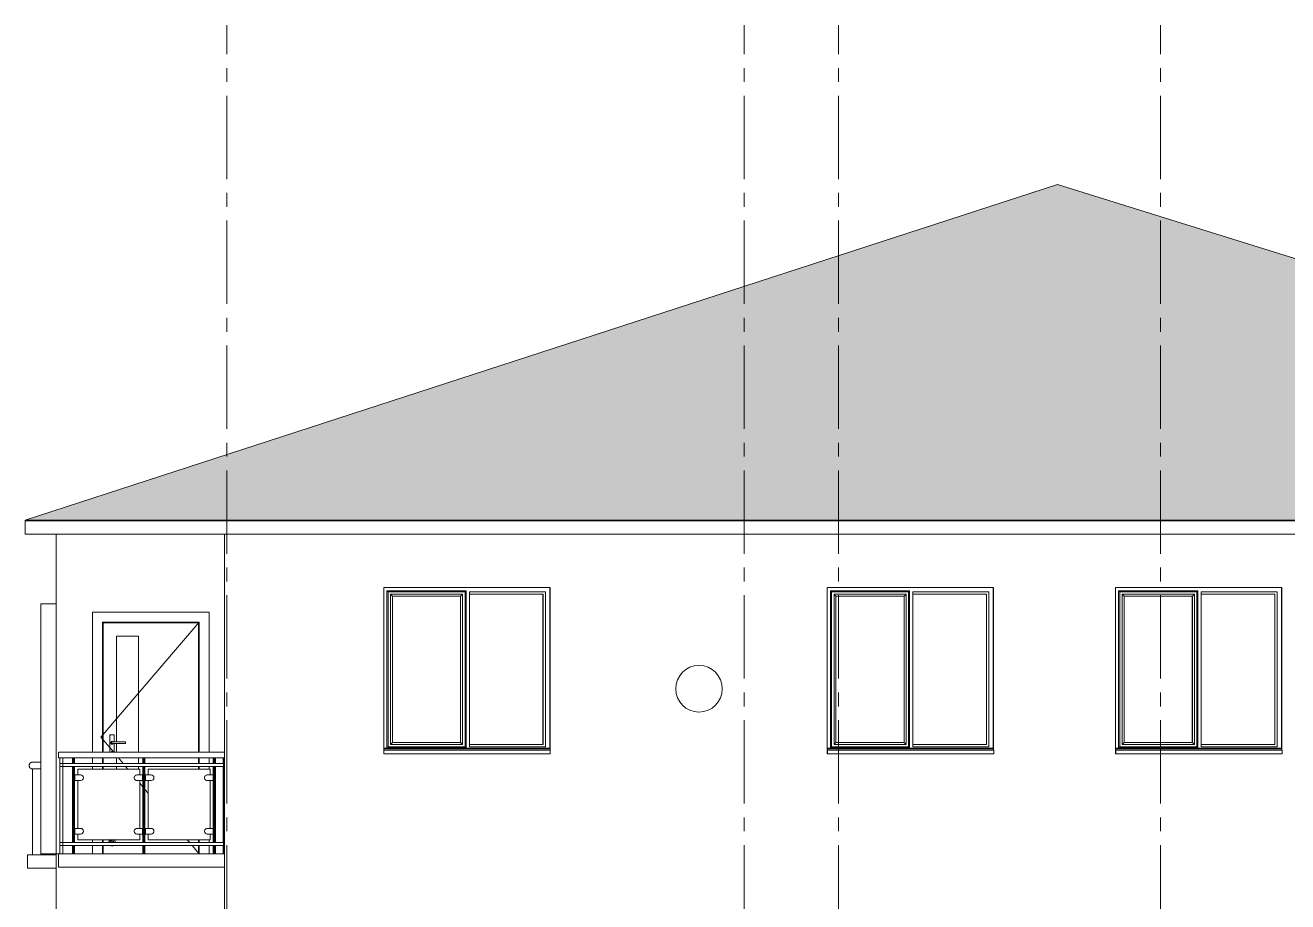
# Model space of a CAD drawing. Header units: millimetres. Extents: x 1373 to 40779, y 1939 to 6439.
# Drawn here: x 27211 to 28348, y 4733 to 5522 of the extents above; entities that cross this region are included whole.
import ezdxf

# ---------------------------------------------------------------- set-up
doc = ezdxf.new("R2010")
doc.units = ezdxf.units.MM
doc.linetypes.add('IMPORT-CENTER2', pattern=[112.5, 75, -12.5, 12.5, -12.5])
for name, color, linetype, lineweight in [('A-DOOR', 31, 'Continuous', 18), ('A-DOOR-FRAM', 31, 'Continuous', 18), ('A-FLOR', 192, 'Continuous', 30), ('A-FLOR-HRAL', 11, 'Continuous', 18), ('A-GLAZ', 151, 'Continuous', 18), ('A-ROOF', 132, 'Continuous', 18), ('A-ROOF-PATT', 132, 'Continuous', 18), ('A-WALL', 20, 'Continuous', 9), ('S-GRID', 252, 'IMPORT-CENTER2', 5)]:
    doc.layers.add(name, color=color, linetype=linetype, lineweight=lineweight)
doc.layers.add('Çember', color=7, linetype='Continuous')

msp = doc.modelspace()

# ---------------------------------------------------------------- hatches: boundary and pattern name
at = {"layer": 'A-ROOF-PATT'}
h = msp.add_hatch(dxfattribs=at)
h.set_pattern_fill('FP_78', color=256, style=0, pattern_type=2)
h.set_pattern_definition([(0, (28490.086, 5355.919), (63.448, 9.419), [15.226, -12.688, 17.763, -7.613, -32.989]), (0, (28490.086, 5355.919), (63.448, 9.419), [-53.29, 22.838, -10.15]), (0, (28505.259, 5356.311), (63.448, 9.419), [12.688, -48.214, 10.15, -15.226]), (0, (28535.842, 5355.33), (63.448, 9.419), [7.613, -78.666]), (97.621, (28490.086, 5355.919), (-22.82974, 9.41852), [9.107, -28.904]), (97.621, (28505.312, 5355.919), (-22.82974, 9.41852), [8.909, -29.102]), (97.621, (28518, 5355.919), (-22.82974, 9.41852), [8.315, -29.696]), (97.621, (28535.842, 5355.33), (-22.82974, 9.41852), [9.107, -28.904]), (97.621, (28543.455, 5355.33), (-22.82974, 9.41852), [9.107, -28.904]), (97.621, (28566.214, 5355.919), (-22.82974, 9.41852), [8.711, -29.3])])
h.paths.add_polyline_path([(29110.3, 5076.4), (28140.7, 5378.6), (27210.7, 5076.4), (29079.3, 5076.4)])

# ---------------------------------------------------------------- linework, layer by layer
at = {"layer": 'A-DOOR'}
for p, q in [((27278.9, 4880.8), (27367.4, 4984.3)), ((27366.9, 4983.8), (27280.9, 4983.8)), ((27280.9, 4867.2), (27280.9, 4983.8)), ((27366.9, 4983.8), (27366.9, 4867.2)), ((27292.9, 4971.8), (27292.9, 4876.4)), ((27292.9, 4971.8), (27312.9, 4971.8)), ((27312.9, 4867.2), (27312.9, 4971.8)), ((27278.9, 4880.8), (27290.4, 4867.2)), ((27286.9, 4882.3), (27286.9, 4867.2)), ((27290.3, 4883), (27287.6, 4883)), ((27290.9, 4876.4), (27290.9, 4882.3)), ((27289, 4876.5), (27288.9, 4876.5)), ((27288.9, 4876.5), (27288.9, 4876.5)), ((27288.9, 4876.5), (27288.9, 4876.5)), ((27288.9, 4875.1), (27288.9, 4875.1)), ((27288.9, 4875.1), (27288.9, 4875.1)), ((27288.9, 4875.1), (27288.9, 4875.1)), ((27288.9, 4875.1), (27289, 4875.1)), ((27289.1, 4876.5), (27289, 4876.5)), ((27289, 4876.5), (27289, 4876.5)), ((27289, 4876.5), (27289, 4876.5)), ((27289, 4876.5), (27289, 4876.5)), ((27289, 4876.5), (27289, 4876.5)), ((27289, 4876.5), (27289, 4876.5)), ((27289, 4876.5), (27289, 4876.5)), ((27289, 4876.5), (27289, 4876.5)), ((27289, 4876.5), (27289, 4876.5)), ((27289, 4875.1), (27289, 4875.1)), ((27289, 4875.1), (27289, 4875.1)), ((27289, 4875.1), (27289, 4875.1)), ((27289, 4875.1), (27289, 4875.1)), ((27289, 4875.1), (27289, 4875.1)), ((27289, 4875.1), (27289, 4875.1)), ((27289, 4875.1), (27289, 4875.1)), ((27289, 4875.1), (27289.1, 4875.1)), ((27289.2, 4876.5), (27289.1, 4876.5)), ((27289.1, 4876.5), (27289.1, 4876.5)), ((27289.1, 4876.5), (27289.1, 4876.5)), ((27289.1, 4876.5), (27289.1, 4876.5)), ((27289.1, 4876.5), (27289.1, 4876.5)), ((27289.1, 4875.1), (27289.1, 4875.1)), ((27289.1, 4875.1), (27289.1, 4875.1)), ((27289.1, 4875.1), (27289.1, 4875.1)), ((27289.1, 4875.1), (27289.1, 4875.1)), ((27289.1, 4875.1), (27289.2, 4875.1)), ((27289.3, 4876.5), (27289.2, 4876.5)), ((27289.2, 4876.5), (27289.2, 4876.5)), ((27289.2, 4876.5), (27289.2, 4876.5)), ((27289.2, 4875.1), (27289.2, 4875.1)), ((27289.2, 4875.1), (27289.2, 4875.1)), ((27289.2, 4875.1), (27289.2, 4875.1)), ((27289.2, 4875.1), (27289.3, 4875.1)), ((27289.4, 4876.5), (27289.3, 4876.5)), ((27289.3, 4876.5), (27289.3, 4876.5)), ((27289.3, 4876.5), (27289.3, 4876.5)), ((27289.3, 4876.5), (27289.3, 4876.5)), ((27289.3, 4875.1), (27289.3, 4875.1)), ((27289.3, 4875.1), (27289.3, 4875.1)), ((27289.3, 4875.1), (27289.4, 4875.1)), ((27289.5, 4876.5), (27289.4, 4876.5)), ((27289.4, 4876.5), (27289.4, 4876.5)), ((27289.4, 4876.5), (27289.4, 4876.5)), ((27289.4, 4875.1), (27289.4, 4875.1)), ((27289.4, 4875.1), (27289.4, 4875.1)), ((27289.4, 4875.1), (27289.5, 4875.1)), ((27289.6, 4876.5), (27289.5, 4876.5)), ((27289.5, 4876.5), (27289.5, 4876.5)), ((27289.5, 4875.1), (27289.5, 4875.1)), ((27289.5, 4875.1), (27289.5, 4875.1)), ((27289.5, 4875.1), (27289.6, 4875.1)), ((27289.7, 4876.5), (27289.6, 4876.5)), ((27289.6, 4876.5), (27289.6, 4876.5)), ((27289.6, 4876.5), (27289.6, 4876.5)), ((27289.6, 4875.1), (27289.6, 4875.1)), ((27289.6, 4875.1), (27289.7, 4875.1)), ((27289.8, 4876.5), (27289.7, 4876.5)), ((27289.7, 4876.5), (27289.7, 4876.5)), ((27289.7, 4876.5), (27289.7, 4876.5)), ((27289.7, 4875.1), (27289.7, 4875.1)), ((27289.7, 4875.1), (27289.7, 4875.1)), ((27289.7, 4875.1), (27289.8, 4875.1)), ((27289.9, 4876.5), (27289.8, 4876.5)), ((27289.8, 4876.5), (27289.8, 4876.5)), ((27289.8, 4875.1), (27289.8, 4875.1)), ((27289.8, 4875.1), (27289.9, 4875.1)), ((27289.9, 4876.5), (27289.9, 4876.5)), ((27289.9, 4876.5), (27289.9, 4876.5)), ((27300.9, 4876.5), (27289.9, 4876.5)), ((27289.9, 4875.1), (27289.9, 4875.1)), ((27289.9, 4875.1), (27289.9, 4875.1)), ((27289.9, 4875.1), (27289.9, 4875.1)), ((27289.9, 4875.1), (27300.9, 4875.1)), ((27290.9, 4867.2), (27290.9, 4875.1)), ((27292.9, 4875.1), (27292.9, 4867.2)), ((27300.9, 4875.8), (27300.9, 4876.5)), ((27300.9, 4875.1), (27300.9, 4875.8)), ((27280.9, 4857), (27280.9, 4862.1)), ((27292.9, 4862.1), (27292.9, 4857)), ((27294.7, 4862.1), (27298.9, 4857)), ((27312.9, 4857), (27312.9, 4862.1)), ((27366.9, 4862.1), (27366.9, 4857)), ((27280.9, 4852), (27280.9, 4854.5)), ((27292.9, 4854.5), (27292.9, 4852)), ((27301.1, 4854.5), (27303.2, 4852)), ((27312.9, 4852), (27312.9, 4854.5)), ((27366.9, 4854.5), (27366.9, 4852)), ((27313.9, 4839.3), (27316.7, 4836)), ((27318.6, 4833.6), (27321.5, 4830.3)), ((27280.9, 4785.9), (27280.9, 4788.5)), ((27280.9, 4775.8), (27280.9, 4783.4)), ((27356.7, 4788.5), (27358.9, 4785.9)), ((27361, 4783.4), (27367.4, 4775.8)), ((27366.9, 4788.5), (27366.9, 4785.9)), ((27366.9, 4783.4), (27366.9, 4775.8))]:
    msp.add_line(p, q, dxfattribs=at)
for centre, radius, start, end in [((27287.6, 4882.3), 0.668, 90, 180), ((27287.6, 4882.3), 0.668, 90, 150), ((27290.3, 4882.3), 0.668, 0, 90), ((27290.3, 4882.3), 0.668, 30, 90), ((27288.9, 4875.8), 1.22, 33.8637, 180), ((27288.9, 4875.8), 1.22, 180, 326.1332), ((27288.9, 4875.8), 1.22, 195, 225), ((27288.9, 4875.8), 1.22, 105, 135), ((27288.9, 4875.8), 0.7, 150, 180), ((27288.9, 4875.8), 0.7, 180, 210), ((27288.9, 4875.8), 1.22, 240, 267.3279), ((27288.9, 4875.8), 0.7, 75, 120), ((27288.9, 4875.8), 0.7, 240, 285), ((27288.9, 4875.8), 1.22, 60, 90), ((27288.9, 4875.8), 1.22, 285, 326.1332), ((27288.9, 4875.8), 1.22, 33.8637, 45), ((27288.9, 4867.6), 0.5, 315, 225), ((27288.9, 4785.8), 3, 108.8498, 176.8934), ((27288.9, 4785.8), 1.98, 90, 174.8506), ((27288.9, 4785.8), 3, 233.9036, 270), ((27288.9, 4785.8), 1.5, 90, 173.2118), ((27288.9, 4785.8), 1.98, 74.9562, 90), ((27288.9, 4785.8), 1.5, 6.7882, 90), ((27288.9, 4785.8), 3, 270, 306), ((27288.9, 4785.8), 3, 3.1066, 71.1502), ((27288.9, 4785.8), 1.98, 29.1253, 59.698)]:
    msp.add_arc(centre, radius, start, end, dxfattribs=at)
at = {"layer": 'A-DOOR-FRAM'}
for p, q in [((27376.4, 4993.3), (27271.4, 4993.3)), ((27271.4, 4993.3), (27271.4, 4867.2)), ((27280.4, 4867.2), (27280.4, 4984.3)), ((27280.4, 4984.3), (27367.4, 4984.3)), ((27280.9, 4983.8), (27280.9, 4867.2)), ((27280.9, 4983.8), (27366.9, 4983.8)), ((27366.9, 4983.8), (27366.9, 4867.2)), ((27367.4, 4984.3), (27367.4, 4867.2)), ((27376.4, 4867.2), (27376.4, 4993.3)), ((27271.4, 4862.1), (27271.4, 4857)), ((27280.4, 4857), (27280.4, 4862.1)), ((27280.9, 4862.1), (27280.9, 4857)), ((27366.9, 4862.1), (27366.9, 4857)), ((27367.4, 4862.1), (27367.4, 4857)), ((27376.4, 4857), (27376.4, 4862.1)), ((27271.4, 4854.5), (27271.4, 4852)), ((27280.4, 4852), (27280.4, 4854.5)), ((27280.9, 4854.5), (27280.9, 4852)), ((27366.9, 4854.5), (27366.9, 4852)), ((27367.4, 4854.5), (27367.4, 4852)), ((27376.4, 4852), (27376.4, 4854.5)), ((27271.4, 4788.5), (27271.4, 4785.9)), ((27271.4, 4783.4), (27271.4, 4775.8)), ((27280.4, 4785.9), (27280.4, 4788.5)), ((27280.4, 4775.8), (27280.4, 4783.4)), ((27280.9, 4788.5), (27280.9, 4785.9)), ((27280.9, 4783.4), (27280.9, 4775.8)), ((27366.9, 4788.5), (27366.9, 4785.9)), ((27366.9, 4783.4), (27366.9, 4775.8)), ((27367.4, 4788.5), (27367.4, 4785.9)), ((27367.4, 4783.4), (27367.4, 4775.8)), ((27376.4, 4785.9), (27376.4, 4788.5)), ((27376.4, 4775.8), (27376.4, 4783.4))]:
    msp.add_line(p, q, dxfattribs=at)
at = {"layer": 'A-FLOR', "color": 1, "lineweight": 20}
for p, q in [((27210.7, 5075.8), (29110.3, 5075.8)), ((27210.7, 5075.8), (27210.7, 5063.8)), ((27240.7, 4775.8), (27390.2, 4775.8)), ((27240.7, 4775.8), (27240.7, 4763.8)), ((27390.2, 4763.8), (27240.7, 4763.8))]:
    msp.add_line(p, q, dxfattribs=at)
at = {"layer": 'A-FLOR-HRAL'}
for p, q in [((27240.7, 4867.2), (27390.2, 4867.2)), ((27240.7, 4867.2), (27240.7, 4862.1)), ((27240.7, 4862.1), (27390.2, 4862.1)), ((27241.9, 4775.8), (27241.9, 4862.1)), ((27242, 4862.1), (27242, 4775.8)), ((27244.5, 4775.8), (27244.5, 4862.1)), ((27253.2, 4857), (27253.2, 4862.1)), ((27253.3, 4857), (27253.3, 4862.1)), ((27255.2, 4862.1), (27255.2, 4857)), ((27316.7, 4857), (27316.7, 4862.1)), ((27316.7, 4857), (27316.7, 4862.1)), ((27318.6, 4862.1), (27318.6, 4857)), ((27380.1, 4857), (27380.1, 4862.1)), ((27380.2, 4857), (27380.2, 4862.1)), ((27382.1, 4862.1), (27382.1, 4857)), ((27389.1, 4857), (27389.1, 4862.1)), ((27389.3, 4775.8), (27389.3, 4862.1)), ((27242, 4857), (27389.3, 4857)), ((27242, 4857), (27242, 4854.5)), ((27242, 4854.5), (27389.3, 4854.5)), ((27253.2, 4785.9), (27253.2, 4854.5)), ((27253.3, 4785.9), (27253.3, 4854.5)), ((27255.2, 4854.5), (27255.2, 4785.9)), ((27260.6, 4846.9), (27255.5, 4846.9)), ((27255.5, 4846.9), (27255.5, 4841.8)), ((27255.5, 4841.8), (27255.5, 4846.9)), ((27255.5, 4846.9), (27255.5, 4846.9)), ((27258, 4846.9), (27258, 4852)), ((27258, 4852), (27258.1, 4852)), ((27313.9, 4852), (27258.1, 4852)), ((27258.1, 4852), (27258.1, 4846.9)), ((27311.4, 4846.9), (27311.3, 4846.9)), ((27316.4, 4846.9), (27311.4, 4846.9)), ((27313.9, 4846.9), (27313.9, 4852)), ((27316.4, 4841.8), (27316.4, 4846.9)), ((27316.7, 4785.9), (27316.7, 4854.5)), ((27316.7, 4785.9), (27316.7, 4854.5)), ((27318.6, 4854.5), (27318.6, 4785.9)), ((27318.9, 4841.8), (27318.9, 4846.9)), ((27318.9, 4846.9), (27319, 4846.9)), ((27324.1, 4846.9), (27319, 4846.9)), ((27319, 4846.9), (27319, 4841.8)), ((27377.3, 4852), (27321.5, 4852)), ((27321.5, 4852), (27321.5, 4846.9)), ((27321.5, 4846.9), (27321.5, 4852)), ((27321.5, 4852), (27321.5, 4852)), ((27374.8, 4846.9), (27374.7, 4846.9)), ((27379.9, 4846.9), (27374.8, 4846.9)), ((27377.3, 4846.9), (27377.3, 4852)), ((27379.9, 4841.8), (27379.9, 4846.9)), ((27380.1, 4785.9), (27380.1, 4854.5)), ((27380.2, 4785.9), (27380.2, 4854.5)), ((27382.1, 4854.5), (27382.1, 4785.9)), ((27389.1, 4785.9), (27389.1, 4854.5)), ((27255.5, 4841.8), (27260.6, 4841.8)), ((27255.5, 4841.8), (27255.5, 4841.8)), ((27258, 4798.6), (27258, 4841.8)), ((27258.1, 4841.8), (27258.1, 4798.6)), ((27311.3, 4841.8), (27311.4, 4841.8)), ((27311.4, 4841.8), (27316.4, 4841.8)), ((27313.9, 4798.6), (27313.9, 4841.8)), ((27318.9, 4841.8), (27319, 4841.8)), ((27319, 4841.8), (27324.1, 4841.8)), ((27321.5, 4841.8), (27321.5, 4798.6)), ((27321.5, 4798.6), (27321.5, 4841.8)), ((27374.7, 4841.8), (27374.8, 4841.8)), ((27374.8, 4841.8), (27379.9, 4841.8)), ((27377.3, 4798.6), (27377.3, 4841.8)), ((27260.6, 4798.6), (27255.5, 4798.6)), ((27255.5, 4798.6), (27255.5, 4793.5)), ((27255.5, 4793.5), (27255.5, 4798.6)), ((27255.5, 4798.6), (27255.5, 4798.6)), ((27255.5, 4793.5), (27260.6, 4793.5)), ((27255.5, 4793.5), (27255.5, 4793.5)), ((27258, 4788.5), (27258, 4793.5)), ((27258.1, 4793.5), (27258.1, 4788.5)), ((27311.4, 4798.6), (27311.3, 4798.6)), ((27311.3, 4793.5), (27311.4, 4793.5)), ((27316.4, 4798.6), (27311.4, 4798.6)), ((27311.4, 4793.5), (27316.4, 4793.5)), ((27313.9, 4788.5), (27313.9, 4793.5)), ((27316.4, 4793.5), (27316.4, 4798.6)), ((27318.9, 4793.5), (27318.9, 4798.6)), ((27318.9, 4798.6), (27319, 4798.6)), ((27318.9, 4793.5), (27319, 4793.5)), ((27324.1, 4798.6), (27319, 4798.6)), ((27319, 4798.6), (27319, 4793.5)), ((27319, 4793.5), (27324.1, 4793.5)), ((27321.5, 4793.5), (27321.5, 4788.5)), ((27321.5, 4788.5), (27321.5, 4793.5)), ((27374.8, 4798.6), (27374.7, 4798.6)), ((27374.7, 4793.5), (27374.8, 4793.5)), ((27379.9, 4798.6), (27374.8, 4798.6)), ((27374.8, 4793.5), (27379.9, 4793.5)), ((27377.3, 4788.5), (27377.3, 4793.5)), ((27379.9, 4793.5), (27379.9, 4798.6)), ((27242, 4785.9), (27389.3, 4785.9)), ((27242, 4785.9), (27242, 4783.4)), ((27242, 4783.4), (27389.3, 4783.4)), ((27253.2, 4775.8), (27253.2, 4783.4)), ((27253.3, 4775.8), (27253.3, 4783.4)), ((27255.2, 4783.4), (27255.2, 4775.8)), ((27258, 4788.5), (27258.1, 4788.5)), ((27258.1, 4788.5), (27313.9, 4788.5)), ((27316.7, 4775.8), (27316.7, 4783.4)), ((27316.7, 4775.8), (27316.7, 4783.4)), ((27318.6, 4783.4), (27318.6, 4775.8)), ((27321.5, 4788.5), (27377.3, 4788.5)), ((27321.5, 4788.5), (27321.5, 4788.5)), ((27380.1, 4775.8), (27380.1, 4783.4)), ((27380.2, 4775.8), (27380.2, 4783.4)), ((27382.1, 4783.4), (27382.1, 4775.8)), ((27389.1, 4775.8), (27389.1, 4783.4))]:
    msp.add_line(p, q, dxfattribs=at)
at = {"layer": 'A-FLOR-HRAL', "linetype": 'Continuous'}
for p, q in [((27254.3, 4857), (27254.3, 4862.1)), ((27317.7, 4857), (27317.7, 4862.1)), ((27381.1, 4857), (27381.1, 4862.1)), ((27389.2, 4857), (27389.2, 4862.1)), ((27254.3, 4785.9), (27254.3, 4854.5)), ((27317.7, 4785.9), (27317.7, 4854.5)), ((27381.1, 4785.9), (27381.1, 4854.5)), ((27389.2, 4785.9), (27389.2, 4854.5)), ((27255.5, 4841.8), (27255.5, 4844.3)), ((27318.9, 4841.8), (27318.9, 4844.3)), ((27255.5, 4793.5), (27255.5, 4796.1)), ((27254.3, 4775.8), (27254.3, 4783.4)), ((27316.7, 4785.9), (27316.7, 4786)), ((27316.7, 4775.8), (27316.7, 4779.6)), ((27317.7, 4775.8), (27317.7, 4783.4)), ((27380.1, 4785.9), (27380.1, 4786)), ((27380.1, 4775.8), (27380.1, 4779.6)), ((27381.1, 4775.8), (27381.1, 4783.4)), ((27389.2, 4775.8), (27389.2, 4783.4)), ((27253.3, 4775.8), (27253.3, 4777))]:
    msp.add_line(p, q, dxfattribs=at)
at = {"layer": 'A-FLOR-HRAL'}
for centre, start_param, end_param in [((27260.6, 4844.3), 3.141593, 6.283185), ((27311.4, 4844.3), 0, 3.141593), ((27324.1, 4844.3), 3.141593, 6.283185), ((27374.8, 4844.3), 0, 3.141593), ((27260.6, 4796.1), 3.141593, 6.283185), ((27311.4, 4796.1), 0, 3.141593), ((27324.1, 4796.1), 3.141593, 6.283185), ((27374.8, 4796.1), 0, 3.141593)]:
    msp.add_ellipse(centre, major_axis=(0, 2.54), ratio=0.999054, start_param=start_param, end_param=end_param, dxfattribs=at)
at = {"layer": 'A-GLAZ'}
for p, q in [((27536.6, 5012.8), (27536.5, 5012.8)), ((27536.5, 5012.8), (27536.5, 4871.1)), ((27536.6, 4871.1), (27536.6, 5012.8)), ((27537.7, 5011.7), (27536.6, 5012.8)), ((27536.6, 5012.8), (27608, 5012.8)), ((27537.7, 4872.1), (27537.7, 5011.7)), ((27607, 5011.7), (27537.7, 5011.7)), ((27541.6, 5007.8), (27539.8, 5009.5)), ((27539.8, 5009.5), (27539.8, 4874.3)), ((27604.8, 5009.5), (27539.8, 5009.5)), ((27541.6, 5007.8), (27541.6, 4876.1)), ((27603, 5007.8), (27541.6, 5007.8)), ((27602.9, 5007.8), (27602.9, 4876.1)), ((27604.8, 5009.5), (27603, 5007.8)), ((27603, 4876.1), (27603, 5007.8)), ((27604.8, 4874.3), (27604.8, 5009.5)), ((27608, 5012.8), (27607, 5011.7)), ((27607, 5011.7), (27607, 4872.1)), ((27608, 5012.8), (27608, 4871.1)), ((27611, 4872.1), (27611, 5011.8)), ((27611, 5011.8), (27679.4, 5011.8)), ((27611, 5009.8), (27611, 5011.8)), ((27679.4, 5011.8), (27611, 5011.8)), ((27677.4, 5009.8), (27611, 5009.8)), ((27677.2, 4874.1), (27677.2, 5009.8)), ((27677.4, 5009.8), (27677.4, 4874.1)), ((27679.4, 5011.8), (27679.4, 4872.1)), ((27679.4, 4872.1), (27679.4, 5011.8)), ((27683.4, 5015.8), (27683.4, 4870.9)), ((27936.2, 4871.1), (27936.2, 5012.8)), ((27936.2, 5012.8), (27936.2, 5012.8)), ((27937.3, 5011.7), (27936.2, 5012.8)), ((27936.2, 5012.8), (28007.6, 5012.8)), ((27936.2, 5012.8), (27936.2, 4871.1)), ((27937.3, 4872.1), (27937.3, 5011.7)), ((28006.6, 5011.7), (27937.3, 5011.7)), ((27941.2, 5007.8), (27939.5, 5009.5)), ((27939.5, 5009.5), (27939.5, 4874.3)), ((28004.4, 5009.5), (27939.5, 5009.5)), ((27941.2, 5007.8), (27941.2, 4876.1)), ((28002.6, 5007.8), (27941.2, 5007.8)), ((28004.4, 5009.5), (28002.6, 5007.8)), ((28002.6, 5007.8), (28002.6, 4876.1)), ((28002.6, 4876.1), (28002.6, 5007.8)), ((28004.4, 4874.3), (28004.4, 5009.5)), ((28007.6, 5012.8), (28006.6, 5011.7)), ((28006.6, 5011.7), (28006.6, 4872.1)), ((28007.6, 5012.8), (28007.6, 4871.1)), ((28010.6, 4872.1), (28010.6, 5011.8)), ((28010.6, 5011.8), (28079, 5011.8)), ((28010.6, 5009.8), (28010.6, 5011.8)), ((28079, 5011.8), (28010.6, 5011.8)), ((28077, 5009.8), (28010.6, 5009.8)), ((28076.9, 4874.1), (28076.9, 5009.8)), ((28077, 5009.8), (28077, 4874.1)), ((28079, 5011.8), (28079, 4872.1)), ((28079, 4872.1), (28079, 5011.8)), ((28083, 5015.8), (28083, 4870.9)), ((28195.9, 4871.1), (28195.9, 5012.8)), ((28195.9, 5012.8), (28195.9, 5012.8)), ((28197.1, 5011.7), (28195.9, 5012.8)), ((28195.9, 5012.8), (28267.4, 5012.8)), ((28195.9, 5012.8), (28195.9, 4871.1)), ((28197.1, 4872.1), (28197.1, 5011.7)), ((28266.3, 5011.7), (28197.1, 5011.7)), ((28200.9, 5007.8), (28199.2, 5009.5)), ((28199.2, 5009.5), (28199.2, 4874.3)), ((28264.2, 5009.5), (28199.2, 5009.5)), ((28200.9, 5007.8), (28200.9, 4876.1)), ((28262.4, 5007.8), (28200.9, 5007.8)), ((28262.3, 5007.8), (28262.3, 4876.1)), ((28264.2, 5009.5), (28262.4, 5007.8)), ((28262.4, 4876.1), (28262.4, 5007.8)), ((28264.2, 4874.3), (28264.2, 5009.5)), ((28267.4, 5012.8), (28266.3, 5011.7)), ((28266.3, 5011.7), (28266.3, 4872.1)), ((28267.4, 5012.8), (28267.4, 4871.1)), ((28270.4, 4872.1), (28270.4, 5011.8)), ((28270.4, 5011.8), (28338.8, 5011.8)), ((28270.4, 5009.8), (28270.4, 5011.8)), ((28338.8, 5011.8), (28270.4, 5011.8)), ((28336.8, 5009.8), (28270.4, 5009.8)), ((28336.6, 4874.1), (28336.6, 5009.8)), ((28336.8, 5009.8), (28336.8, 4874.1)), ((28338.8, 5011.8), (28338.8, 4872.1)), ((28338.8, 4872.1), (28338.8, 5011.8)), ((28342.8, 5015.8), (28342.8, 4870.9)), ((27224.7, 4775.8), (27224.7, 5000.8)), ((27238.7, 5000.8), (27224.7, 5000.8)), ((27533.8, 4870.9), (27683.4, 4870.9)), ((27683.5, 4870.7), (27533.8, 4870.7)), ((27683.5, 4870.2), (27533.8, 4870.2)), ((27533.9, 4869.1), (27533.8, 4869.7)), ((27533.9, 4865.8), (27533.9, 4869.1)), ((27683.8, 4869.1), (27533.9, 4869.1)), ((27536.6, 4871.1), (27536.5, 4871.1)), ((27537.7, 4872.1), (27536.6, 4871.1)), ((27608, 4871.1), (27536.6, 4871.1)), ((27607, 4872.1), (27537.7, 4872.1)), ((27541.6, 4876.1), (27539.8, 4874.3)), ((27539.8, 4874.3), (27604.8, 4874.3)), ((27541.6, 4876.1), (27603, 4876.1)), ((27603, 4876.1), (27604.8, 4874.3)), ((27607, 4872.1), (27608, 4871.1)), ((27677.4, 4874.1), (27611, 4874.1)), ((27611, 4874.1), (27611, 4872.1)), ((27679.4, 4872.1), (27611, 4872.1)), ((27611, 4872.1), (27679.4, 4872.1)), ((27683.4, 4870.9), (27683.5, 4870.7)), ((27683.5, 4870.7), (27683.5, 4870.2)), ((27683.5, 4870.2), (27683.8, 4869.1)), ((27683.8, 4869.1), (27683.8, 4865.8)), ((27933.4, 4870.9), (28083, 4870.9)), ((28083.1, 4870.7), (27933.4, 4870.7)), ((28083.1, 4870.2), (27933.4, 4870.2)), ((27933.6, 4869.1), (27933.4, 4869.7)), ((27933.6, 4865.8), (27933.6, 4869.1)), ((28083.4, 4869.1), (27933.6, 4869.1)), ((27937.3, 4872.1), (27936.2, 4871.1)), ((28007.6, 4871.1), (27936.2, 4871.1)), ((27936.2, 4871.1), (27936.2, 4871.1)), ((28006.6, 4872.1), (27937.3, 4872.1)), ((27941.2, 4876.1), (27939.5, 4874.3)), ((27939.5, 4874.3), (28004.4, 4874.3)), ((27941.2, 4876.1), (28002.6, 4876.1)), ((28002.6, 4876.1), (28004.4, 4874.3)), ((28006.6, 4872.1), (28007.6, 4871.1)), ((28077, 4874.1), (28010.6, 4874.1)), ((28010.6, 4874.1), (28010.6, 4872.1)), ((28079, 4872.1), (28010.6, 4872.1)), ((28010.6, 4872.1), (28079, 4872.1)), ((28083, 4870.9), (28083.1, 4870.7)), ((28083.1, 4870.7), (28083.1, 4870.2)), ((28083.1, 4870.2), (28083.4, 4869.1)), ((28083.4, 4869.1), (28083.4, 4865.8)), ((28193.1, 4870.9), (28342.8, 4870.9)), ((28342.8, 4870.7), (28193.1, 4870.7)), ((28342.8, 4870.2), (28193.1, 4870.2)), ((28193.3, 4869.1), (28193.1, 4869.7)), ((28193.3, 4865.8), (28193.3, 4869.1)), ((28343.2, 4869.1), (28193.3, 4869.1)), ((28197.1, 4872.1), (28195.9, 4871.1)), ((28267.4, 4871.1), (28195.9, 4871.1)), ((28195.9, 4871.1), (28195.9, 4871.1)), ((28266.3, 4872.1), (28197.1, 4872.1)), ((28200.9, 4876.1), (28199.2, 4874.3)), ((28199.2, 4874.3), (28264.2, 4874.3)), ((28200.9, 4876.1), (28262.4, 4876.1)), ((28262.4, 4876.1), (28264.2, 4874.3)), ((28266.3, 4872.1), (28267.4, 4871.1)), ((28336.8, 4874.1), (28270.4, 4874.1)), ((28270.4, 4874.1), (28270.4, 4872.1)), ((28338.8, 4872.1), (28270.4, 4872.1)), ((28270.4, 4872.1), (28338.8, 4872.1)), ((28342.8, 4870.9), (28342.8, 4870.7)), ((28342.8, 4870.7), (28342.8, 4870.2)), ((28342.8, 4870.2), (28343.2, 4869.1)), ((28343.2, 4869.1), (28343.2, 4865.8)), ((27224.7, 4858.3), (27217.1, 4858.3)), ((27533.8, 4865.8), (27533.9, 4865.8)), ((27683.8, 4865.8), (27533.9, 4865.8)), ((27933.4, 4865.8), (27933.6, 4865.8)), ((28083.4, 4865.8), (27933.6, 4865.8)), ((28193.1, 4865.8), (28193.3, 4865.8)), ((28343.2, 4865.8), (28193.3, 4865.8)), ((27217.1, 4852.4), (27217.1, 4774.8)), ((27217.1, 4852.3), (27224.7, 4852.3)), ((27212.7, 4774.8), (27238.7, 4774.8)), ((27212.7, 4762.8), (27212.7, 4774.8)), ((27224.7, 4775.8), (27238.7, 4775.8)), ((27224.7, 4775.8), (27224.7, 4774.8)), ((27238.7, 4762.8), (27212.7, 4762.8))]:
    msp.add_line(p, q, dxfattribs=at)
for points, knots in [([(27217.1, 4858.3), (27217.1, 4858.3), (27216.9, 4858.3), (27216.7, 4858.3), (27216.5, 4858.2), (27216.4, 4858.2), (27216.2, 4858.1), (27216, 4858.1), (27215.8, 4858), (27215.6, 4857.9), (27215.5, 4857.8), (27215.3, 4857.6), (27215.1, 4857.5), (27214.9, 4857.3), (27214.7, 4857.1), (27214.5, 4856.8), (27214.4, 4856.4), (27214.2, 4855.9), (27214.1, 4855.6), (27214.1, 4855.3)], [0.5, 0.5, 0.5, 0.5, 0.5208333, 0.5416667, 0.5625, 0.5833333, 0.6041667, 0.625, 0.6458333, 0.6666667, 0.6875, 0.7083333, 0.75, 0.7708333, 0.7916667, 0.8333333, 0.875, 0.9166667, 1, 1, 1, 1]), ([(27214.1, 4855.3), (27214.1, 4855), (27214.2, 4854.6), (27214.4, 4854.1), (27214.5, 4853.8), (27214.7, 4853.5), (27214.9, 4853.3), (27215.1, 4853.1), (27215.3, 4852.9), (27215.6, 4852.7), (27215.8, 4852.6), (27216, 4852.5), (27216.2, 4852.4), (27216.4, 4852.4), (27216.5, 4852.3), (27216.7, 4852.3), (27216.9, 4852.3), (27217.1, 4852.3), (27217.1, 4852.3)], [0, 0, 0, 0, 0.0833333, 0.125, 0.1666667, 0.2083333, 0.2291667, 0.25, 0.2916667, 0.3333333, 0.3541667, 0.375, 0.3958333, 0.4166667, 0.4375, 0.4583333, 0.4791667, 0.5, 0.5, 0.5, 0.5])]:
    msp.add_open_spline(points, degree=3, knots=knots, dxfattribs=at)
at = {"layer": 'A-ROOF'}
for p, q in [((28140.7, 5378.6), (27210.7, 5076.4)), ((29110.3, 5076.4), (28140.7, 5378.6)), ((27210.7, 5076.4), (29110.3, 5076.4)), ((27210.7, 5075.8), (27210.7, 5076.4)), ((29110.3, 5063.8), (27210.7, 5063.8))]:
    msp.add_line(p, q, dxfattribs=at)
at = {"layer": 'A-WALL'}
for p, q in [((27238.7, 3875.8), (27238.7, 5063.8)), ((27390.2, 3875.8), (27390.2, 5063.8)), ((27533.8, 4865.8), (27533.8, 5015.8)), ((27533.8, 5015.8), (27683.6, 5015.8)), ((27683.6, 5015.8), (27683.6, 4869.7)), ((27933.4, 4865.8), (27933.4, 5015.8)), ((27933.4, 5015.8), (28083.2, 5015.8)), ((28083.2, 5015.8), (28083.2, 4869.7)), ((28193.1, 4865.8), (28193.1, 5015.8)), ((28193.1, 5015.8), (28343, 5015.8)), ((28343, 5015.8), (28343, 4869.7)), ((27238.7, 4775.8), (27240.7, 4775.8))]:
    msp.add_line(p, q, dxfattribs=at)
at = {"layer": 'S-GRID', "lineweight": 18}
for p, q in [((27392.2, 3021.1), (27392.2, 5522.1)), ((27858.5, 3021.1), (27858.5, 5522.1)), ((27943.5, 3021.1), (27943.5, 5522.1)), ((28233.5, 3021.1), (28233.5, 5522.1))]:
    msp.add_line(p, q, dxfattribs=at)
at = {"layer": 'Çember', "color": 1, "linetype": 'Continuous', "lineweight": 5}
msp.add_circle((27817.8, 4924.4), 21, dxfattribs=at)

doc.saveas('drawing.dxf')
